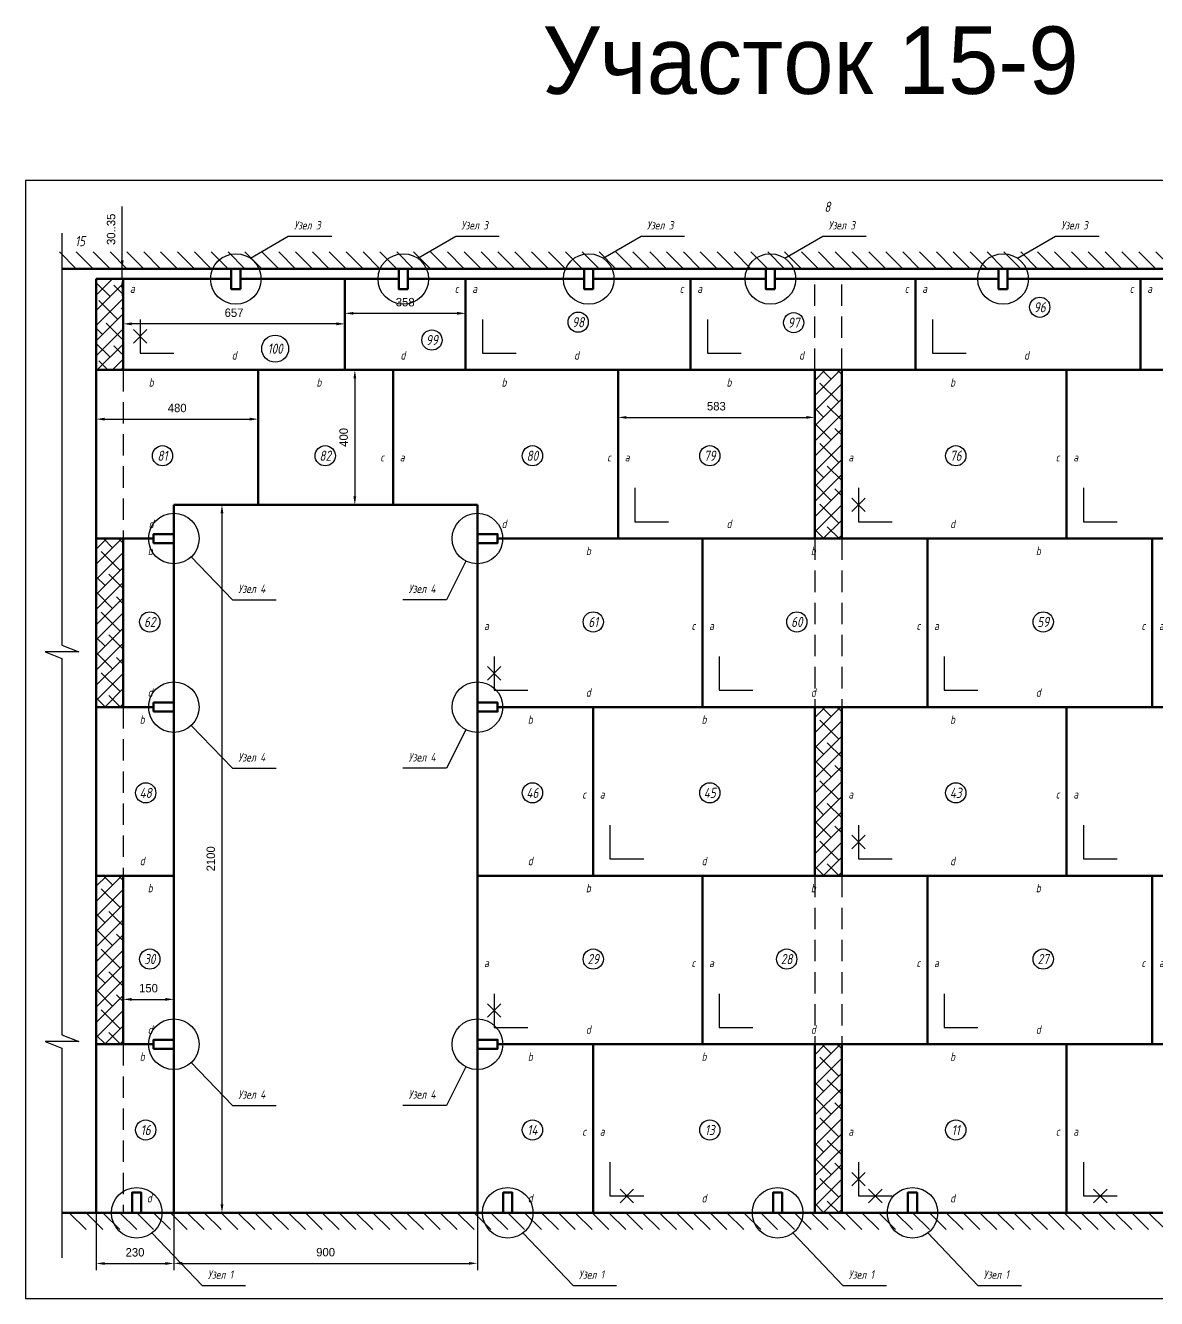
# Model space of a CAD drawing. Header units: millimetres. Extents: x -24443 to 78341, y -69589 to 15487.
# Drawn here: x 66854 to 70207, y -11571 to -7794 of the extents above; entities that cross this region are included whole.
import ezdxf
from ezdxf.enums import TextEntityAlignment as Align

# ---------------------------------------------------------------- set-up
doc = ezdxf.new("R2010")
doc.units = ezdxf.units.MM
doc.linetypes.add('DASHED', pattern=[19.05, 12.7, -6.35])
doc.layers.add('01 Перегородки', color=7, linetype='Continuous')
doc.layers.add('08 Размеры', color=7, linetype='Continuous')
doc.layers.add('100 noprint', color=1, linetype='Continuous', plot=False)
doc.styles.get("Standard").update_dxf_attribs({"font": 'Ubuntu-R.ttf'})
doc.styles.add('ГОСТ-ISOCPEUR', font='isocpeui.ttf', dxfattribs={"width": 0.8})
doc.dimstyles.new('ISO-25', dxfattribs={"dimtxt": 2.5, "dimasz": 2.5, "dimexe": 1.25, "dimexo": 0.625, "dimtad": 1, "dimtxsty": 'Standard', "dimcen": 2.5, "dimadec": 0, "dimazin": 0, "dimtfac": 1, "dimtmove": 0, "dimatfit": 3, "dimfxl": 1, "dimarcsym": 0})

# ---------------------------------------------------------------- blocks, each defined once
blk = doc.blocks.new('подрезка')
for p, q in [((-20, 20), (20, -20)), ((20, 20), (-20, -20))]:
    blk.add_line(p, q)
blk = doc.blocks.new('плита')
at = {"lineweight": 70}
blk.add_lwpolyline([(0, 500), (667, 500), (667, 0), (0, 0)], close=True, dxfattribs=at)
blk.add_lwpolyline([(50, 150), (50, 50), (150, 50)])
at = {"style": 'ГОСТ-ISOCPEUR', "width": 0.8}
for s, p in [('b', (329.1, 463.3)), ('a', (27.1, 241.2)), ('c', (640.6, 241.2)), ('d', (329.1, 43.5))]:
    blk.add_text(s, height=25, dxfattribs=at).set_placement(p, align=Align.MIDDLE)
blk = doc.blocks.new('*D310')
at = {"layer": '08 Размеры', "color": 0, "lineweight": -2}
for p, q in [((67744, -9216.2), (67416.8, -9216.2)), ((67436.8, -9241.2), (67436.8, -11291.2)), ((67744, -11316.2), (67416.8, -11316.2))]:
    blk.add_line(p, q, dxfattribs=at)
at = {"layer": '08 Размеры', "color": 0}
for points in [[(67440.9, -9241.2), (67432.6, -9241.2), (67436.8, -9216.2)], [(67432.6, -11291.2), (67440.9, -11291.2), (67436.8, -11316.2)]]:
    blk.add_solid(points, dxfattribs=at)
at = {"layer": 'Defpoints', "color": 0}
for p in [(67744, -9216.2), (67436.8, -11316.2), (67744, -11316.2)]:
    blk.add_point(p, dxfattribs=at)
at = {"layer": '08 Размеры', "color": 0, "insert": (67403.7, -10266.2), "char_height": 25, "attachment_point": 5, "rotation": 90}
blk.add_mtext('2100', dxfattribs=at)
blk = doc.blocks.new('*D311')
at = {"layer": '08 Размеры', "color": 0, "lineweight": -2}
for p, q in [((67064, -11316.2), (67064, -11486.5)), ((67294, -11316.2), (67294, -11486.5)), ((67089, -11466.5), (67269, -11466.5))]:
    blk.add_line(p, q, dxfattribs=at)
at = {"layer": '08 Размеры', "color": 0}
for points in [[(67089, -11462.4), (67089, -11470.7), (67064, -11466.5)], [(67269, -11470.7), (67269, -11462.4), (67294, -11466.5)]]:
    blk.add_solid(points, dxfattribs=at)
at = {"layer": 'Defpoints', "color": 0}
for p in [(67064, -11316.2), (67294, -11316.2), (67294, -11466.5)]:
    blk.add_point(p, dxfattribs=at)
at = {"layer": '08 Размеры', "color": 0, "insert": (67179, -11433.5), "char_height": 25, "attachment_point": 5}
blk.add_mtext('230', dxfattribs=at)
blk = doc.blocks.new('*D312')
at = {"layer": '08 Размеры', "color": 0, "lineweight": -2}
for p, q in [((67294, -11316.8), (67294, -11486.1)), ((68194, -11316.2), (68194, -11486.1)), ((67319, -11466.1), (68169, -11466.1))]:
    blk.add_line(p, q, dxfattribs=at)
at = {"layer": '08 Размеры', "color": 0}
for points in [[(67319, -11462), (67319, -11470.3), (67294, -11466.1)], [(68169, -11470.3), (68169, -11462), (68194, -11466.1)]]:
    blk.add_solid(points, dxfattribs=at)
at = {"layer": 'Defpoints', "color": 0}
for p in [(67294, -11316.8), (68194, -11316.2), (68194, -11466.1)]:
    blk.add_point(p, dxfattribs=at)
at = {"layer": '08 Размеры', "color": 0, "insert": (67744, -11433.1), "char_height": 25, "attachment_point": 5}
blk.add_mtext('900', dxfattribs=at)
blk = doc.blocks.new('*D336')
at = {"layer": '08 Размеры', "color": 0, "lineweight": -2}
for p, q in [((67144, -10816.2), (67144, -10663.1)), ((67169, -10683.1), (67269, -10683.1)), ((67294, -10816.2), (67294, -10663.1))]:
    blk.add_line(p, q, dxfattribs=at)
at = {"layer": '08 Размеры', "color": 0}
for points in [[(67169, -10678.9), (67169, -10687.2), (67144, -10683.1)], [(67269, -10687.2), (67269, -10678.9), (67294, -10683.1)]]:
    blk.add_solid(points, dxfattribs=at)
at = {"layer": 'Defpoints', "color": 0}
for p in [(67294, -10683.1), (67144, -10816.2), (67294, -10816.2)]:
    blk.add_point(p, dxfattribs=at)
at = {"layer": '08 Размеры', "color": 0, "insert": (67219, -10650), "char_height": 25, "attachment_point": 5}
blk.add_mtext('150', dxfattribs=at)
blk = doc.blocks.new('*D346')
at = {"layer": '08 Размеры', "color": 0, "lineweight": -2}
for p, q in [((68611, -9066.2), (68611, -8936.9)), ((69194, -9066.2), (69194, -8936.9)), ((68636, -8956.9), (69169, -8956.9))]:
    blk.add_line(p, q, dxfattribs=at)
at = {"layer": '08 Размеры', "color": 0}
for points in [[(68636, -8952.7), (68636, -8961), (68611, -8956.9)], [(69169, -8961), (69169, -8952.7), (69194, -8956.9)]]:
    blk.add_solid(points, dxfattribs=at)
at = {"layer": 'Defpoints', "color": 0}
for p in [(69194, -8956.9), (68611, -9066.2), (69194, -9066.2)]:
    blk.add_point(p, dxfattribs=at)
at = {"layer": '08 Размеры', "color": 0, "insert": (68902.5, -8923.8), "char_height": 25, "attachment_point": 5}
blk.add_mtext('583', dxfattribs=at)
blk = doc.blocks.new('*D347')
at = {"layer": '08 Размеры', "color": 0, "lineweight": -2}
for p, q in [((67064, -9066.2), (67064, -8942)), ((67544, -9066.2), (67544, -8942)), ((67089, -8962), (67519, -8962))]:
    blk.add_line(p, q, dxfattribs=at)
at = {"layer": '08 Размеры', "color": 0}
for points in [[(67089, -8957.8), (67089, -8966.2), (67064, -8962)], [(67519, -8966.2), (67519, -8957.8), (67544, -8962)]]:
    blk.add_solid(points, dxfattribs=at)
at = {"layer": 'Defpoints', "color": 0}
for p in [(67544, -8962), (67064, -9066.2), (67544, -9066.2)]:
    blk.add_point(p, dxfattribs=at)
at = {"layer": '08 Размеры', "color": 0, "insert": (67304, -8929), "char_height": 25, "attachment_point": 5}
blk.add_mtext('480', dxfattribs=at)
blk = doc.blocks.new('*D350')
at = {"layer": '08 Размеры', "color": 0, "lineweight": -2}
for p, q in [((67801, -8816.2), (67850.6, -8816.2)), ((67830.6, -8841.2), (67830.6, -9191.2)), ((67801, -9216.2), (67850.6, -9216.2))]:
    blk.add_line(p, q, dxfattribs=at)
at = {"layer": '08 Размеры', "color": 0}
for points in [[(67834.8, -8841.2), (67826.5, -8841.2), (67830.6, -8816.2)], [(67826.5, -9191.2), (67834.8, -9191.2), (67830.6, -9216.2)]]:
    blk.add_solid(points, dxfattribs=at)
at = {"layer": 'Defpoints', "color": 0}
for p in [(67801, -8816.2), (67801, -9216.2), (67830.6, -9216.2)]:
    blk.add_point(p, dxfattribs=at)
at = {"layer": '08 Размеры', "color": 0, "insert": (67797.6, -9016.2), "char_height": 25, "attachment_point": 5, "rotation": 90}
blk.add_mtext('400', dxfattribs=at)
blk = doc.blocks.new('*D354')
at = {"layer": '08 Размеры', "color": 0, "lineweight": -2}
for p, q in [((67801, -8816.2), (67801, -8628.1)), ((68159, -8816.2), (68159, -8628.1)), ((67826, -8648.1), (68134, -8648.1))]:
    blk.add_line(p, q, dxfattribs=at)
at = {"layer": '08 Размеры', "color": 0}
for points in [[(67826, -8644), (67826, -8652.3), (67801, -8648.1)], [(68134, -8652.3), (68134, -8644), (68159, -8648.1)]]:
    blk.add_solid(points, dxfattribs=at)
at = {"layer": 'Defpoints', "color": 0}
for p in [(68159, -8648.1), (67801, -8816.2), (68159, -8816.2)]:
    blk.add_point(p, dxfattribs=at)
at = {"layer": '08 Размеры', "color": 0, "insert": (67980, -8615.1), "char_height": 25, "attachment_point": 5}
blk.add_mtext('358', dxfattribs=at)
blk = doc.blocks.new('*D355')
at = {"layer": '08 Размеры', "color": 0, "lineweight": -2}
for p, q in [((67144, -8816.2), (67144, -8659.3)), ((67776, -8679.3), (67169, -8679.3)), ((67801, -8816.2), (67801, -8659.3))]:
    blk.add_line(p, q, dxfattribs=at)
at = {"layer": '08 Размеры', "color": 0}
for points in [[(67169, -8675.1), (67169, -8683.5), (67144, -8679.3)], [(67776, -8683.5), (67776, -8675.1), (67801, -8679.3)]]:
    blk.add_solid(points, dxfattribs=at)
at = {"layer": 'Defpoints', "color": 0}
for p in [(67144, -8679.3), (67144, -8816.2), (67801, -8816.2)]:
    blk.add_point(p, dxfattribs=at)
at = {"layer": '08 Размеры', "color": 0, "insert": (67472.5, -8646.5), "char_height": 25, "attachment_point": 5}
blk.add_mtext('657', dxfattribs=at)
blk = doc.blocks.new('*D356')
at = {"layer": '08 Размеры', "color": 0, "lineweight": -2}
for p, q in [((67141.1, -8546.2), (67141.1, -8331.7)), ((67064, -8516.2), (67161.1, -8516.2)), ((67141.1, -8546.2), (67141.1, -8516.2)), ((67064, -8546.2), (67161.1, -8546.2)), ((67141.1, -8571.2), (67141.1, -8596.2))]:
    blk.add_line(p, q, dxfattribs=at)
at = {"layer": '08 Размеры', "color": 0}
for points in [[(67136.9, -8491.2), (67145.3, -8491.2), (67141.1, -8516.2)], [(67145.3, -8571.2), (67136.9, -8571.2), (67141.1, -8546.2)]]:
    blk.add_solid(points, dxfattribs=at)
at = {"layer": 'Defpoints', "color": 0}
for p in [(67064, -8516.2), (67141.1, -8516.2), (67064, -8546.2)]:
    blk.add_point(p, dxfattribs=at)
at = {"layer": '08 Размеры', "color": 0, "insert": (67108.1, -8398.9), "char_height": 25, "attachment_point": 5, "rotation": 90}
blk.add_mtext('30..35', dxfattribs=at)

msp = doc.modelspace()

# ---------------------------------------------------------------- hatches: boundary and pattern name
at = {"layer": '01 Перегородки'}
h = msp.add_hatch(dxfattribs=at)
h.set_pattern_fill('ANSI38', color=256, scale=10, style=0)
h.paths.add_polyline_path([(67143.998, -8816.191), (67143.998, -8546.191), (67063.998, -8546.191), (67063.998, -8816.191)])
h = msp.add_hatch(dxfattribs=at)
h.set_pattern_fill('ANSI38', color=256, scale=10, style=0)
h.set_pattern_definition([(45, (6358.406, 2000), (-22.45064, 22.45064), []), (135, (6358.406, 2000), (-67.351921, 22.45064), [79.375, -47.625])])
h.paths.add_polyline_path([(69273.998, -9316.191), (69273.998, -8816.191), (69193.998, -8816.191), (69193.998, -9316.191)])
h = msp.add_hatch(dxfattribs=at)
h.set_pattern_fill('ANSI38', color=256, scale=10, style=0)
h.set_pattern_definition([(45, (4228.406, 1500), (-22.45064, 22.45064), []), (135, (4228.406, 1500), (-67.351921, 22.45064), [79.375, -47.625])])
h.paths.add_polyline_path([(67143.998, -9816.191), (67143.998, -9316.191), (67063.998, -9316.191), (67063.998, -9816.191)])
h = msp.add_hatch(dxfattribs=at)
h.set_pattern_fill('ANSI38', color=256, scale=10, style=0)
h.set_pattern_definition([(45, (6358.406, 1000), (-22.45064, 22.45064), []), (135, (6358.406, 1000), (-67.351921, 22.45064), [79.375, -47.625])])
h.paths.add_polyline_path([(69273.998, -10316.191), (69273.998, -9816.191), (69193.998, -9816.191), (69193.998, -10316.191)])
h = msp.add_hatch(dxfattribs=at)
h.set_pattern_fill('ANSI38', color=256, scale=10, style=0)
h.set_pattern_definition([(45, (4228.406, 500), (-22.45064, 22.45064), []), (135, (4228.406, 500), (-67.351921, 22.45064), [79.375, -47.625])])
h.paths.add_polyline_path([(67143.998, -10816.191), (67143.998, -10316.191), (67063.998, -10316.191), (67063.998, -10816.191)])
h = msp.add_hatch(dxfattribs=at)
h.set_pattern_fill('ANSI38', color=256, scale=10, style=0)
h.set_pattern_definition([(45, (6358.406, 0), (-22.45064, 22.45064), []), (135, (6358.406, 0), (-67.351921, 22.45064), [79.375, -47.625])])
h.paths.add_polyline_path([(69273.998, -11316.191), (69273.998, -10816.191), (69193.998, -10816.191), (69193.998, -11316.191)])

# ---------------------------------------------------------------- linework, layer by layer
at = {"lineweight": 70}
for p, q in [((67143.998, -8816.191), (67143.998, -8546.191)), ((67143.998, -8816.191), (67143.998, -8546.191)), ((67800.998, -8816.191), (67800.998, -8546.191)), ((67063.998, -8816.191), (67543.998, -8816.191)), ((67063.998, -9316.191), (67063.998, -8816.191)), ((67800.998, -8816.191), (67143.998, -8816.191)), ((67543.998, -8816.191), (67543.998, -9216.191)), ((67543.998, -8816.191), (67943.998, -8816.191)), ((67943.998, -9216.191), (67943.998, -8816.191)), ((67943.998, -9216.191), (67943.998, -8816.191)), ((68610.998, -9316.191), (68610.998, -8816.191)), ((68610.998, -8816.191), (69193.998, -8816.191)), ((67233.998, -9316.191), (67063.998, -9316.191)), ((69193.998, -9316.191), (68610.998, -9316.191))]:
    msp.add_line(p, q, dxfattribs=at)
for points in [[(66962.42, -8410.104), (66962.42, -9632.098), (67012.42, -9652.098), (66912.42, -9652.098), (66962.42, -9672.098), (66962.42, -10788.004), (67012.42, -10808.004), (66912.42, -10808.004), (66962.42, -10828.004), (66962.42, -11449.625)], [(67520.875, -8484.697), (67633.287, -8419.568), (67762.271, -8419.568)], [(68017.286, -8484.697), (68129.698, -8419.568), (68258.682, -8419.568)], [(68567.015, -8484.697), (68679.427, -8419.568), (68808.411, -8419.568)], [(69105.572, -8484.697), (69217.984, -8419.568), (69346.967, -8419.568)], [(69795.538, -8484.697), (69907.95, -8419.568), (70036.934, -8419.568)], [(67193.998, -8666.191), (67193.998, -8766.191), (67293.998, -8766.191)], [(68208.998, -8666.191), (68208.998, -8766.191), (68308.998, -8766.191)], [(68875.998, -8666.191), (68875.998, -8766.191), (68975.998, -8766.191)], [(69542.998, -8666.191), (69542.998, -8766.191), (69642.998, -8766.191)], [(68660.998, -9166.191), (68660.998, -9266.191), (68760.998, -9266.191)], [(67345.935, -9370.299), (67468.285, -9497.762), (67597.269, -9497.762)], [(68160.136, -9383.112), (68102.122, -9497.762), (67973.138, -9497.762)], [(68243.998, -9666.191), (68243.998, -9766.191), (68343.998, -9766.191)], [(67345.935, -9870.299), (67468.285, -9997.762), (67597.269, -9997.762)], [(68160.136, -9883.112), (68102.122, -9997.762), (67973.138, -9997.762)], [(68586.998, -10166.191), (68586.998, -10266.191), (68686.998, -10266.191)], [(68243.998, -10666.191), (68243.998, -10766.191), (68343.998, -10766.191)], [(67345.935, -10870.299), (67468.285, -10997.762), (67597.269, -10997.762)], [(68160.136, -10883.112), (68102.122, -10997.762), (67973.138, -10997.762)], [(68586.998, -11166.191), (68586.998, -11266.191), (68686.998, -11266.191)], [(67229.2, -11376.04), (67377.737, -11532.028), (67506.72, -11532.028)], [(68329.2, -11376.04), (68477.737, -11532.028), (68606.72, -11532.028)], [(69129.2, -11376.04), (69277.737, -11532.028), (69406.72, -11532.028)], [(69529.2, -11376.04), (69677.737, -11532.028), (69806.72, -11532.028)]]:
    msp.add_lwpolyline(points)
for points in [[(68158.998, -8546.191), (68158.998, -8816.191), (67800.998, -8816.191)], [(68825.998, -8546.191), (68825.998, -8816.191), (68158.998, -8816.191), (68158.998, -8546.191)], [(69492.998, -8546.191), (69492.998, -8816.191), (68825.998, -8816.191), (68825.998, -8546.191)], [(70159.998, -8546.191), (70159.998, -8816.191), (69492.998, -8816.191), (69492.998, -8546.191)], [(70826.998, -8546.191), (70826.998, -8816.191), (70159.998, -8816.191), (70159.998, -8546.191)], [(67943.998, -9216.191), (67943.998, -8816.191), (68610.998, -8816.191), (68610.998, -9316.191), (68253.998, -9316.191)], [(67233.998, -9816.191), (67143.998, -9816.191), (67143.998, -9316.191), (67233.998, -9316.191)], [(68193.998, -9816.191), (68193.998, -9316.191)], [(68253.998, -9316.191), (68860.998, -9316.191), (68860.998, -9816.191), (68253.998, -9816.191)], [(67213.998, -10316.191), (67063.998, -10316.191), (67063.998, -9816.191), (67213.998, -9816.191)], [(68253.998, -9816.191), (68536.998, -9816.191), (68536.998, -10316.191), (68193.998, -10316.191)], [(69193.998, -10316.191), (68536.998, -10316.191), (68536.998, -9816.191), (69193.998, -9816.191)], [(67233.998, -10816.191), (67143.998, -10816.191), (67143.998, -10316.191), (67293.998, -10316.191)], [(68193.998, -10816.191), (68193.998, -10316.191), (68860.998, -10316.191), (68860.998, -10816.191), (68253.998, -10816.191)], [(68253.998, -10816.191), (68536.998, -10816.191), (68536.998, -11316.191), (68193.998, -11316.191)], [(69193.998, -11316.191), (68536.998, -11316.191), (68536.998, -10816.191), (69193.998, -10816.191)]]:
    msp.add_lwpolyline(points, dxfattribs=at)
at = {"layer": '01 Перегородки'}
for p, q in [((66954.922, -8466.191), (67004.922, -8516.191)), ((67004.922, -8466.191), (67054.922, -8516.191)), ((67054.922, -8466.191), (67104.922, -8516.191)), ((67104.922, -8466.191), (67154.922, -8516.191)), ((67154.922, -8466.191), (67204.922, -8516.191)), ((67204.922, -8466.191), (67254.922, -8516.191)), ((67254.922, -8466.191), (67304.922, -8516.191)), ((67304.922, -8466.191), (67354.922, -8516.191)), ((67354.922, -8466.191), (67404.922, -8516.191)), ((67404.922, -8466.191), (67454.922, -8516.191)), ((67454.922, -8466.191), (67504.922, -8516.191)), ((67504.922, -8466.191), (67554.922, -8516.191)), ((67554.922, -8466.191), (67604.922, -8516.191)), ((67604.922, -8466.191), (67654.922, -8516.191)), ((67654.922, -8466.191), (67704.922, -8516.191)), ((67704.922, -8466.191), (67754.922, -8516.191)), ((67754.922, -8466.191), (67804.922, -8516.191)), ((67804.922, -8466.191), (67854.922, -8516.191)), ((67854.922, -8466.191), (67904.922, -8516.191)), ((67904.922, -8466.191), (67954.922, -8516.191)), ((67954.922, -8466.191), (68004.922, -8516.191)), ((68004.922, -8466.191), (68054.922, -8516.191)), ((68054.922, -8466.191), (68104.922, -8516.191)), ((68104.922, -8466.191), (68154.922, -8516.191)), ((68154.922, -8466.191), (68204.922, -8516.191)), ((68204.922, -8466.191), (68254.922, -8516.191)), ((68254.922, -8466.191), (68304.922, -8516.191)), ((68304.922, -8466.191), (68354.922, -8516.191)), ((68354.922, -8466.191), (68404.922, -8516.191)), ((68404.922, -8466.191), (68454.922, -8516.191)), ((68454.922, -8466.191), (68504.922, -8516.191)), ((68504.922, -8466.191), (68554.922, -8516.191)), ((68554.922, -8466.191), (68604.922, -8516.191)), ((68604.922, -8466.191), (68654.922, -8516.191)), ((68654.922, -8466.191), (68704.922, -8516.191)), ((68704.922, -8466.191), (68754.922, -8516.191)), ((68754.922, -8466.191), (68804.922, -8516.191)), ((68804.922, -8466.191), (68854.922, -8516.191)), ((68854.922, -8466.191), (68904.922, -8516.191)), ((68904.922, -8466.191), (68954.922, -8516.191)), ((68954.922, -8466.191), (69004.922, -8516.191)), ((69004.922, -8466.191), (69054.922, -8516.191)), ((69054.922, -8466.191), (69104.922, -8516.191)), ((69104.922, -8466.191), (69154.922, -8516.191)), ((69154.922, -8466.191), (69204.922, -8516.191)), ((69204.922, -8466.191), (69254.922, -8516.191)), ((69254.922, -8466.191), (69304.922, -8516.191)), ((69304.922, -8466.191), (69354.922, -8516.191)), ((69354.922, -8466.191), (69404.922, -8516.191)), ((69404.922, -8466.191), (69454.922, -8516.191)), ((69454.922, -8466.191), (69504.922, -8516.191)), ((69504.922, -8466.191), (69554.922, -8516.191)), ((69554.922, -8466.191), (69604.922, -8516.191)), ((69604.922, -8466.191), (69654.922, -8516.191)), ((69654.922, -8466.191), (69704.922, -8516.191)), ((69704.922, -8466.191), (69754.922, -8516.191)), ((69754.922, -8466.191), (69804.922, -8516.191)), ((69804.922, -8466.191), (69854.922, -8516.191)), ((69854.922, -8466.191), (69904.922, -8516.191)), ((69904.922, -8466.191), (69954.922, -8516.191)), ((69954.922, -8466.191), (70004.922, -8516.191)), ((70004.922, -8466.191), (70054.922, -8516.191)), ((70054.922, -8466.191), (70104.922, -8516.191)), ((70104.922, -8466.191), (70154.922, -8516.191)), ((70154.922, -8466.191), (70204.922, -8516.191)), ((70204.922, -8466.191), (70254.922, -8516.191)), ((66983.998, -11316.191), (67033.998, -11366.191)), ((67033.998, -11316.191), (67083.998, -11366.191)), ((67083.998, -11316.191), (67133.998, -11366.191)), ((67133.998, -11316.191), (67183.998, -11366.191)), ((67183.998, -11316.191), (67233.998, -11366.191)), ((67233.998, -11316.191), (67283.998, -11366.191)), ((67283.998, -11316.191), (67333.998, -11366.191)), ((67333.998, -11316.191), (67383.998, -11366.191)), ((67383.998, -11316.191), (67433.998, -11366.191)), ((67433.998, -11316.191), (67483.998, -11366.191)), ((67483.998, -11316.191), (67533.998, -11366.191)), ((67533.998, -11316.191), (67583.998, -11366.191)), ((67583.998, -11316.191), (67633.998, -11366.191)), ((67633.998, -11316.191), (67683.998, -11366.191)), ((67683.998, -11316.191), (67733.998, -11366.191)), ((67733.998, -11316.191), (67783.998, -11366.191)), ((67783.998, -11316.191), (67833.998, -11366.191)), ((67833.998, -11316.191), (67883.998, -11366.191)), ((67883.998, -11316.191), (67933.998, -11366.191)), ((67933.998, -11316.191), (67983.998, -11366.191)), ((67983.998, -11316.191), (68033.998, -11366.191)), ((68033.998, -11316.191), (68083.998, -11366.191)), ((68083.998, -11316.191), (68133.998, -11366.191)), ((68133.998, -11316.191), (68183.998, -11366.191)), ((68183.998, -11316.191), (68233.998, -11366.191)), ((68233.998, -11316.191), (68283.998, -11366.191)), ((68283.998, -11316.191), (68333.998, -11366.191)), ((68333.998, -11316.191), (68383.998, -11366.191)), ((68383.998, -11316.191), (68433.998, -11366.191)), ((68433.998, -11316.191), (68483.998, -11366.191)), ((68483.998, -11316.191), (68533.998, -11366.191)), ((68533.998, -11316.191), (68583.998, -11366.191)), ((68583.998, -11316.191), (68633.998, -11366.191)), ((68633.998, -11316.191), (68683.998, -11366.191)), ((68683.998, -11316.191), (68733.998, -11366.191)), ((68733.998, -11316.191), (68783.998, -11366.191)), ((68783.998, -11316.191), (68833.998, -11366.191)), ((68833.998, -11316.191), (68883.998, -11366.191)), ((68883.998, -11316.191), (68933.998, -11366.191)), ((68933.998, -11316.191), (68983.998, -11366.191)), ((68983.998, -11316.191), (69033.998, -11366.191)), ((69033.998, -11316.191), (69083.998, -11366.191)), ((69083.998, -11316.191), (69133.998, -11366.191)), ((69133.998, -11316.191), (69183.998, -11366.191)), ((69183.998, -11316.191), (69233.998, -11366.191)), ((69233.998, -11316.191), (69283.998, -11366.191)), ((69283.998, -11316.191), (69333.998, -11366.191)), ((69333.998, -11316.191), (69383.998, -11366.191)), ((69383.998, -11316.191), (69433.998, -11366.191)), ((69433.998, -11316.191), (69483.998, -11366.191)), ((69483.998, -11316.191), (69533.998, -11366.191)), ((69533.998, -11316.191), (69583.998, -11366.191)), ((69583.998, -11316.191), (69633.998, -11366.191)), ((69633.998, -11316.191), (69683.998, -11366.191)), ((69683.998, -11316.191), (69733.998, -11366.191)), ((69733.998, -11316.191), (69783.998, -11366.191)), ((69783.998, -11316.191), (69833.998, -11366.191)), ((69833.998, -11316.191), (69883.998, -11366.191)), ((69883.998, -11316.191), (69933.998, -11366.191)), ((69933.998, -11316.191), (69983.998, -11366.191)), ((69983.998, -11316.191), (70033.998, -11366.191)), ((70033.998, -11316.191), (70083.998, -11366.191)), ((70083.998, -11316.191), (70133.998, -11366.191)), ((70133.998, -11316.191), (70183.998, -11366.191)), ((70183.998, -11316.191), (70233.998, -11366.191))]:
    msp.add_line(p, q, dxfattribs=at)
at = {"layer": '01 Перегородки', "lineweight": 70}
for p, q in [((71483.998, -8516.191), (66962.42, -8516.191)), ((67063.998, -8546.191), (67063.998, -11316.191)), ((67464.44, -8546.191), (67063.998, -8546.191)), ((67960.851, -8546.191), (67491.44, -8546.191)), ((68510.58, -8546.191), (67987.851, -8546.191)), ((69049.137, -8546.191), (68537.58, -8546.191)), ((69739.103, -8546.191), (69076.137, -8546.191)), ((70341.422, -8546.191), (69766.103, -8546.191)), ((69193.998, -8816.191), (69193.998, -9316.191)), ((69193.998, -8816.191), (69273.998, -8816.191)), ((69273.998, -8816.191), (69273.998, -9316.191)), ((69273.998, -8816.191), (69273.998, -9316.191)), ((67293.998, -9216.191), (67293.998, -11316.191)), ((67293.998, -9216.191), (68193.998, -9216.191)), ((68193.998, -9216.191), (68193.998, -11316.191)), ((67063.998, -9316.191), (67063.998, -9816.191)), ((67063.998, -9316.191), (67143.998, -9316.191)), ((67143.998, -9316.191), (67143.998, -9816.191)), ((67223.998, -9316.191), (67143.998, -9316.191)), ((67143.998, -9816.191), (67063.998, -9816.191)), ((69193.998, -9816.191), (69193.998, -10316.191)), ((69193.998, -9816.191), (69273.998, -9816.191)), ((69273.998, -9816.191), (69273.998, -10316.191)), ((67063.998, -10316.191), (67063.998, -10816.191)), ((67063.998, -10316.191), (67143.998, -10316.191)), ((67143.998, -10316.191), (67143.998, -10816.191)), ((67223.998, -10316.191), (67143.998, -10316.191)), ((67143.998, -10816.191), (67063.998, -10816.191)), ((69193.998, -10816.191), (69193.998, -11316.191)), ((69193.998, -10816.191), (69273.998, -10816.191)), ((69273.998, -10816.191), (69273.998, -11316.191)), ((66962.42, -11316.191), (71483.998, -11316.191))]:
    msp.add_line(p, q, dxfattribs=at)
at = {"layer": '01 Перегородки', "linetype": 'DASHED', "ltscale": 5}
for p, q in [((69193.998, -8816.191), (69193.998, -8546.191)), ((69273.998, -8816.191), (69273.998, -8546.191)), ((67143.998, -8816.191), (67143.998, -9316.191)), ((69193.998, -9316.191), (69193.998, -9816.191)), ((69273.998, -9316.191), (69273.998, -9816.191)), ((67143.998, -9816.191), (67143.998, -10316.191)), ((69193.998, -10316.191), (69193.998, -10816.191)), ((69273.998, -10316.191), (69273.998, -10816.191)), ((67143.998, -10816.191), (67143.998, -11316.191))]:
    msp.add_line(p, q, dxfattribs=at)
at = {"layer": '01 Перегородки', "lineweight": 70, "flags": 128}
for points in [[(67491.44, -8576.191), (67464.44, -8576.191), (67464.44, -8516.191), (67491.44, -8516.191)], [(67987.851, -8576.191), (67960.851, -8576.191), (67960.851, -8516.191), (67987.851, -8516.191)], [(68537.58, -8576.191), (68510.58, -8576.191), (68510.58, -8516.191), (68537.58, -8516.191)], [(69076.137, -8576.191), (69049.137, -8576.191), (69049.137, -8516.191), (69076.137, -8516.191)], [(69766.103, -8576.191), (69739.103, -8576.191), (69739.103, -8516.191), (69766.103, -8516.191)], [(67233.998, -9329.691), (67233.998, -9302.691), (67293.998, -9302.691), (67293.998, -9329.691)], [(68193.998, -9329.691), (68193.998, -9302.691), (68253.998, -9302.691), (68253.998, -9329.691)], [(67233.998, -9829.691), (67233.998, -9802.691), (67293.998, -9802.691), (67293.998, -9829.691)], [(68193.998, -9829.691), (68193.998, -9802.691), (68253.998, -9802.691), (68253.998, -9829.691)], [(67233.998, -10829.691), (67233.998, -10802.691), (67293.998, -10802.691), (67293.998, -10829.691)], [(68193.998, -10829.691), (68193.998, -10802.691), (68253.998, -10802.691), (68253.998, -10829.691)], [(67197.498, -11316.191), (67170.498, -11316.191), (67170.498, -11256.191), (67197.498, -11256.191)], [(68297.498, -11316.191), (68270.498, -11316.191), (68270.498, -11256.191), (68297.498, -11256.191)], [(69097.498, -11316.191), (69070.498, -11316.191), (69070.498, -11256.191), (69097.498, -11256.191)], [(69497.498, -11316.191), (69470.498, -11316.191), (69470.498, -11256.191), (69497.498, -11256.191)]]:
    msp.add_lwpolyline(points, close=True, dxfattribs=at)
at = {"layer": '01 Перегородки'}
for centre, radius in [((67477.94, -8546.191), 75), ((67974.351, -8546.191), 75), ((68524.08, -8546.191), 75), ((69062.637, -8546.191), 75), ((69752.603, -8546.191), 75), ((69861.205, -8630.112), 30), ((68492.831, -8674.408), 30), ((69131.688, -8675.857), 30), ((67594.465, -8753.11), 40), ((68059.278, -8727.38), 30), ((67260.51, -9070.571), 30), ((67742.926, -9070.571), 30), ((68357.176, -9070.571), 30), ((68883.058, -9070.571), 30), ((69612.284, -9070.571), 30), ((67293.998, -9316.191), 75), ((68193.998, -9316.191), 75), ((67222.708, -9563.57), 30), ((68537.58, -9563.57), 30), ((69141.131, -9563.57), 30), ((69871.58, -9563.57), 30), ((67293.998, -9816.191), 75), ((68193.998, -9816.191), 75), ((67210.597, -10070.571), 30), ((68357.176, -10070.571), 30), ((68883.058, -10070.571), 30), ((69612.284, -10070.571), 30), ((67222.708, -10563.57), 30), ((68537.58, -10563.57), 30), ((69110.983, -10563.57), 30), ((69871.58, -10563.57), 30), ((67293.998, -10816.191), 75), ((68193.998, -10816.191), 75), ((67210.597, -11070.571), 30), ((68357.176, -11070.571), 30), ((68883.058, -11070.571), 30), ((69612.284, -11070.571), 30), ((67183.998, -11316.191), 75), ((68283.998, -11316.191), 75), ((69083.998, -11316.191), 75), ((69483.998, -11316.191), 75)]:
    msp.add_circle(centre, radius, dxfattribs=at)
at = {"layer": '100 noprint', "color": 1}
msp.add_lwpolyline([(66854.211, -8253.955), (66854.211, -11570.509), (71844.093, -11570.509), (71844.093, -8253.955)], close=True, dxfattribs=at)

# ---------------------------------------------------------------- block references
at = {"layer": '01 Перегородки', "color": 1}
for p in [(67193.998, -8716.191), (69323.998, -9216.191), (68243.998, -9716.191), (69323.998, -10216.191), (68243.998, -10716.191), (69323.998, -11216.191), (68636.998, -11266.191), (69373.998, -11266.191), (70040.998, -11266.191)]:
    msp.add_blockref('подрезка', p, dxfattribs=at)
at = {"layer": '01 Перегородки'}
for p in [(69273.998, -9316.191), (69940.998, -9316.191), (68860.998, -9816.191), (69527.998, -9816.191), (70194.998, -9816.191), (69273.998, -10316.191), (69940.998, -10316.191), (68860.998, -10816.191), (69527.998, -10816.191), (70194.998, -10816.191), (69273.998, -11316.191), (69940.998, -11316.191)]:
    msp.add_blockref('плита', p, dxfattribs=at)

# ---------------------------------------------------------------- texts
at = {"linetype": 'Continuous', "style": 'ГОСТ-ISOCPEUR', "width": 0.8}
for s, p in [('Узел 3', (67650.062, -8399.436)), ('Узел 3', (68146.473, -8399.436)), ('Узел 3', (68696.203, -8399.436)), ('Узел 3', (69234.759, -8399.436)), ('Узел 3', (69924.726, -8399.436)), ('Узел 4', (67485.06, -9477.63)), ('Узел 4', (67989.914, -9477.63)), ('Узел 4', (67485.06, -9977.63)), ('Узел 4', (67989.914, -9977.63)), ('Узел 4', (67485.06, -10977.63)), ('Узел 4', (67989.914, -10977.63)), ('Узел 1', (67394.512, -11511.895)), ('Узел 1', (68494.512, -11511.895)), ('Узел 1', (69294.512, -11511.895)), ('Узел 1', (69694.512, -11511.895))]:
    msp.add_text(s, height=25, dxfattribs=at).set_placement(p)
at = {"style": 'ГОСТ-ISOCPEUR', "width": 0.8}
for s, p in [('a', (67171.069, -8575.001)), ('c', (68132.559, -8575.001)), ('a', (68186.069, -8575.001)), ('c', (68799.559, -8575.001)), ('a', (68853.069, -8575.001)), ('c', (69466.559, -8575.001)), ('a', (69520.069, -8575.001)), ('c', (70133.559, -8575.001)), ('a', (70187.069, -8575.001)), ('d', (67473.133, -8772.677)), ('d', (67973.349, -8772.677)), ('d', (68488.133, -8772.677)), ('d', (69155.133, -8772.677)), ('d', (69822.133, -8772.677)), ('b', (67227.088, -8852.902)), ('b', (67724.463, -8852.902)), ('b', (68273.133, -8852.902)), ('b', (68940.133, -8852.902)), ('c', (67911.852, -9075.001)), ('a', (67971.069, -9075.001)), ('c', (68584.559, -9075.001)), ('a', (68638.069, -9075.001)), ('d', (67227.088, -9272.677)), ('d', (68273.133, -9272.677)), ('d', (68940.133, -9272.677)), ('b', (68523.133, -9352.902)), ('a', (68221.069, -9575.001)), ('c', (68834.559, -9575.001)), ('d', (68523.133, -9772.677)), ('b', (68350.962, -9852.902)), ('b', (68866.133, -9852.902)), ('c', (68510.559, -10075.001)), ('a', (68564.069, -10075.001)), ('d', (68350.962, -10272.677)), ('d', (68866.133, -10272.677)), ('b', (68523.133, -10352.902)), ('a', (68221.069, -10575.001)), ('c', (68834.559, -10575.001)), ('d', (68523.133, -10772.677)), ('b', (68350.962, -10852.902)), ('b', (68866.133, -10852.902)), ('c', (68510.559, -11075.001)), ('a', (68564.069, -11075.001)), ('d', (68350.962, -11272.677)), ('d', (68866.133, -11272.677))]:
    msp.add_text(s, height=25, dxfattribs=at).set_placement(p, align=Align.MIDDLE)
at = {"layer": '01 Перегородки', "style": 'ГОСТ-ISOCPEUR', "width": 0.8}
for s, height, p in [('8', 30, (69231.887, -8332.155)), ('15', 30, (67016.17, -8433.995)), ('96', 30, (69861.205, -8630.112)), ('98', 30, (68492.831, -8674.408)), ('97', 30, (69131.688, -8675.857)), ('99', 30, (68059.278, -8727.38)), ('100', 30, (67594.465, -8753.11)), ('81', 30, (67260.51, -9070.571)), ('82', 30, (67742.926, -9070.571)), ('80', 30, (68357.176, -9070.571)), ('79', 30, (68883.058, -9070.571)), ('76', 30, (69612.284, -9070.571)), ('b', 25, (67224.133, -9352.902)), ('62', 30, (67222.708, -9563.57)), ('61', 30, (68537.58, -9563.57)), ('60', 30, (69141.131, -9563.57)), ('59', 30, (69871.58, -9563.57)), ('d', 25, (67224.133, -9772.677)), ('b', 25, (67200.43, -9852.902)), ('48', 30, (67210.597, -10070.571)), ('46', 30, (68357.176, -10070.571)), ('45', 30, (68883.058, -10070.571)), ('43', 30, (69612.284, -10070.571)), ('d', 25, (67200.43, -10272.677)), ('b', 25, (67224.133, -10352.902)), ('30', 30, (67222.708, -10563.57)), ('29', 30, (68537.58, -10563.57)), ('28', 30, (69110.983, -10563.57)), ('27', 30, (69871.58, -10563.57)), ('d', 25, (67224.133, -10772.677)), ('b', 25, (67200.43, -10852.902)), ('16', 30, (67210.597, -11070.571)), ('14', 30, (68357.176, -11070.571)), ('13', 30, (68883.058, -11070.571)), ('11', 30, (69612.284, -11070.571)), ('d', 25, (67221.609, -11272.677))]:
    msp.add_text(s, height=height, dxfattribs=at).set_placement(p, align=Align.MIDDLE)
at = {"layer": '100 noprint', "color": 1}
msp.add_text('Участок 15-9', height=200, dxfattribs=at).set_placement((68386.756, -7997.214))

# ---------------------------------------------------------------- dimensions: what is measured, and where the dimension line sits
at = {"layer": '08 Размеры'}
dim = msp.add_linear_dim(base=(67141.109, -8516.191), p1=(67063.998, -8546.191), p2=(67063.998, -8516.191), angle=90, text='30..35', dimstyle='ISO-25', override={"dimtxt": 25, "dimasz": 25, "dimexe": 20, "dimexo": 0, "dimgap": 20}, dxfattribs=at)
dim.commit()
dim.dimension.update_dxf_attribs({"geometry": '*D356', "text_midpoint": (67108.05, -8398.933)})
for base, p1, p2, picture, middle in [((68158.998, -8648.132, 81.012), (67800.998, -8816.191), (68158.998, -8816.191), '*D354', (67979.998, -8648.132, 81.012)), ((67143.998, -8679.284, 26.729), (67800.998, -8816.191), (67143.998, -8816.191), '*D355', (67472.498, -8679.284, 26.729)), ((69193.998, -8956.875, 70.754), (68610.998, -9066.191), (69193.998, -9066.191), '*D346', (68902.498, -8956.875, 70.754)), ((67543.998, -8962.015), (67063.998, -9066.191), (67543.998, -9066.191), '*D347', (67303.998, -8962.015))]:
    dim = msp.add_linear_dim(base=base, p1=p1, p2=p2, dimstyle='ISO-25', override={"dimtxt": 25, "dimasz": 25, "dimexe": 20, "dimexo": 0, "dimgap": 20}, dxfattribs=at)
    dim.commit()
    dim.dimension.update_dxf_attribs({"geometry": picture, "text_midpoint": middle, "dimtype": 160})
for base, p1, p2, picture, middle in [((67830.649, -9216.191), (67800.998, -8816.191), (67800.998, -9216.191), '*D350', (67830.649, -9016.191)), ((67436.761, -11316.191), (67743.998, -9216.191), (67743.998, -11316.191), '*D310', (67436.761, -10266.191))]:
    dim = msp.add_linear_dim(base=base, p1=p1, p2=p2, angle=90, dimstyle='ISO-25', override={"dimtxt": 25, "dimasz": 25, "dimexe": 20, "dimexo": 0, "dimgap": 20}, dxfattribs=at)
    dim.commit()
    dim.dimension.update_dxf_attribs({"geometry": picture, "text_midpoint": middle, "dimtype": 160})
for base, p1, p2, picture, middle in [((67293.998, -10683.065), (67143.998, -10816.191), (67293.998, -10816.191), '*D336', (67218.998, -10650.005)), ((67293.998, -11466.545), (67063.998, -11316.191), (67293.998, -11316.191), '*D311', (67178.998, -11433.486)), ((68193.998, -11466.128), (67293.998, -11316.816), (68193.998, -11316.191), '*D312', (67743.998, -11433.069))]:
    dim = msp.add_linear_dim(base=base, p1=p1, p2=p2, dimstyle='ISO-25', override={"dimtxt": 25, "dimasz": 25, "dimexe": 20, "dimexo": 0, "dimgap": 20}, dxfattribs=at)
    dim.commit()
    dim.dimension.update_dxf_attribs({"geometry": picture, "text_midpoint": middle})

doc.saveas('drawing.dxf')
